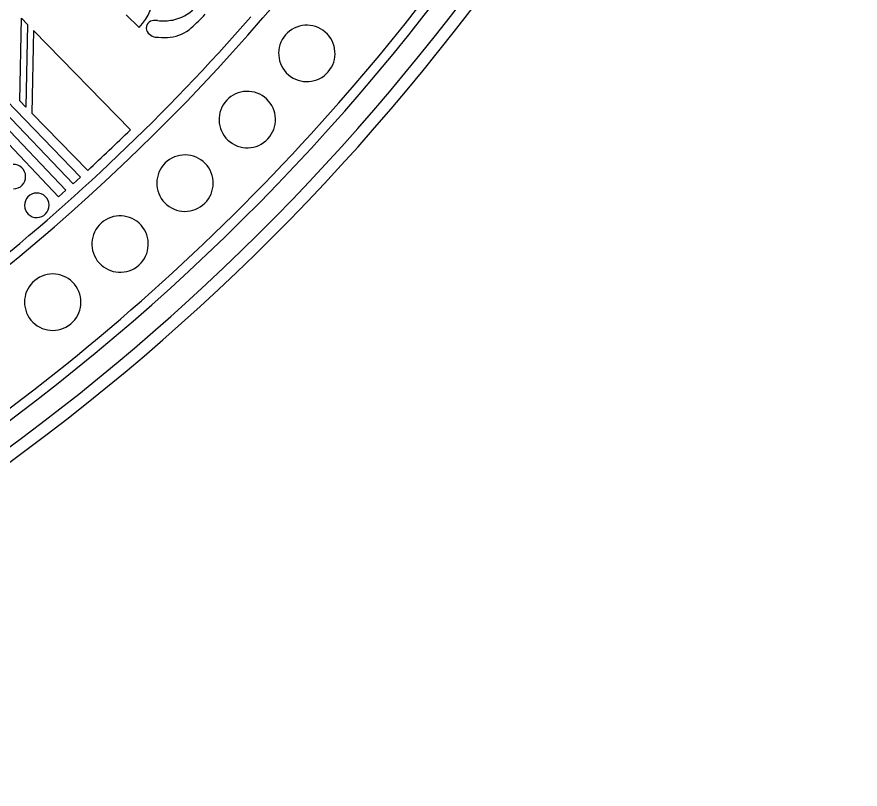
# Model space of a CAD drawing. Header units: metres. Extents: x 0.3 to 22.9, y 0.3 to 22.9.
# Drawn here: x 18.291 to 22.58, y 0.785 to 4.714 of the extents above; entities that cross this region are included whole.
import ezdxf

# ---------------------------------------------------------------- set-up
doc = ezdxf.new("R2010")
doc.units = ezdxf.units.M

msp = doc.modelspace()

# ---------------------------------------------------------------- linework, layer by layer
for p, q in [((17.63981, 4.90513), (18.613805, 3.898828)), ((18.576534, 3.864985), (17.64201, 4.839892)), ((18.539101, 3.831322), (17.643734, 4.774463)), ((18.846374, 4.723517), (18.912066, 4.658954)), ((17.644969, 4.708857), (18.501506, 3.797841)), ((18.305736, 4.286043), (18.314254, 4.706576)), ((18.314254, 4.706576), (18.344878, 4.675241)), ((18.344878, 4.675241), (18.33636, 4.254708)), ((18.375501, 4.643905), (18.366984, 4.223373)), ((18.868682, 4.13927), (18.375501, 4.643905)), ((18.33636, 4.254708), (18.305736, 4.286043)), ((18.366984, 4.223373), (18.650847, 3.932917)), ((18.613805, 3.898828), (18.576534, 3.864985)), ((18.501506, 3.797841), (18.539101, 3.831322))]:
    msp.add_line(p, q)
for centre, radius, start, end in [((11.623455, 11.575394), 11.056537, -42.40762, -7.711528), ((11.573214, 11.604037), 8.563312, -57.802805, -19.495589), ((11.564706, 11.612027), 10.550068, -62.294296, -21.961757), ((11.564331, 11.613673), 11.176474, -66.061069, -24.354821), ((11.572392, 11.606174), 11.336283, -72.65557, -31.431532), ((11.572981, 11.605288), 11.272762, -72.657081, -32.635868), ((18.72462, 4.843179), 0.262821, -44.503421, 45.496579), ((19.03489, 4.921061), 0.228792, -77.732367, -45.738414), ((18.601068, 5.312794), 0.872779, -48.650914, -42.182688), ((11.55976, 11.616595), 10.506383, -62.361935, -41.073787), ((18.98563, 4.656882), 0.037169, 99.362902, -150.094401), ((18.996948, 4.616453), 0.079034, 83.442584, 102.691815), ((19.036111, 4.961218), 0.267949, -96.457978, -79.812289), ((19.006083, 4.671825), 0.062409, -147.562982, -84.730494), ((19.052049, 4.796567), 0.187326, -84.257122, -47.888618), ((19.765437, 4.527666), 0.14351, 49.2, 139.2), ((19.765437, 4.527666), 0.14351, -40.8, 49.2), ((19.038391, 4.952863), 0.34421, -94.428134, -84.598389), ((19.765437, 4.527666), 0.14351, 139.2, -130.8), ((19.765437, 4.527666), 0.14351, -130.8, -40.8), ((19.462473, 4.191265), 0.14351, 46.8, 136.8), ((19.462473, 4.191265), 0.14351, 136.8, -133.2), ((19.462473, 4.191265), 0.14351, -43.2, 46.8), ((11.566493, 11.608558), 11.12097, -65.802653, -42.335862), ((11.550153, 11.646855), 10.484498, -47.370381, -45.730574), ((19.462473, 4.191265), 0.14351, -133.2, -43.2), ((19.145687, 3.867846), 0.14351, 44.4, 134.4), ((18.272608, 3.900957), 0.062504, 1.147012, 91.147012), ((19.145687, 3.867846), 0.14351, 134.4, -135.6), ((19.145687, 3.867846), 0.14351, -45.6, 44.4), ((18.272608, 3.900957), 0.062504, -88.852988, 1.147012), ((18.391739, 3.755121), 0.062504, 91.147012, -178.852988), ((18.391739, 3.755121), 0.062504, 1.147012, 91.147012), ((18.391739, 3.755121), 0.062504, -178.852988, -88.852988), ((18.391739, 3.755121), 0.062504, -88.852988, 1.147012), ((19.145687, 3.867846), 0.14351, -135.6, -45.6), ((18.815636, 3.557976), 0.14351, 42, 132), ((18.815636, 3.557976), 0.14351, 132, -138), ((18.815636, 3.557976), 0.14351, -48, 42), ((18.815636, 3.557976), 0.14351, -138, -48), ((18.472898, 3.262199), 0.14351, 39.6, 129.6), ((18.472898, 3.262199), 0.14351, 129.6, -140.4), ((18.472898, 3.262199), 0.14351, -50.4, 39.6), ((18.472898, 3.262199), 0.14351, -140.4, -50.4)]:
    msp.add_arc(centre, radius, start, end)

doc.saveas('drawing.dxf')
